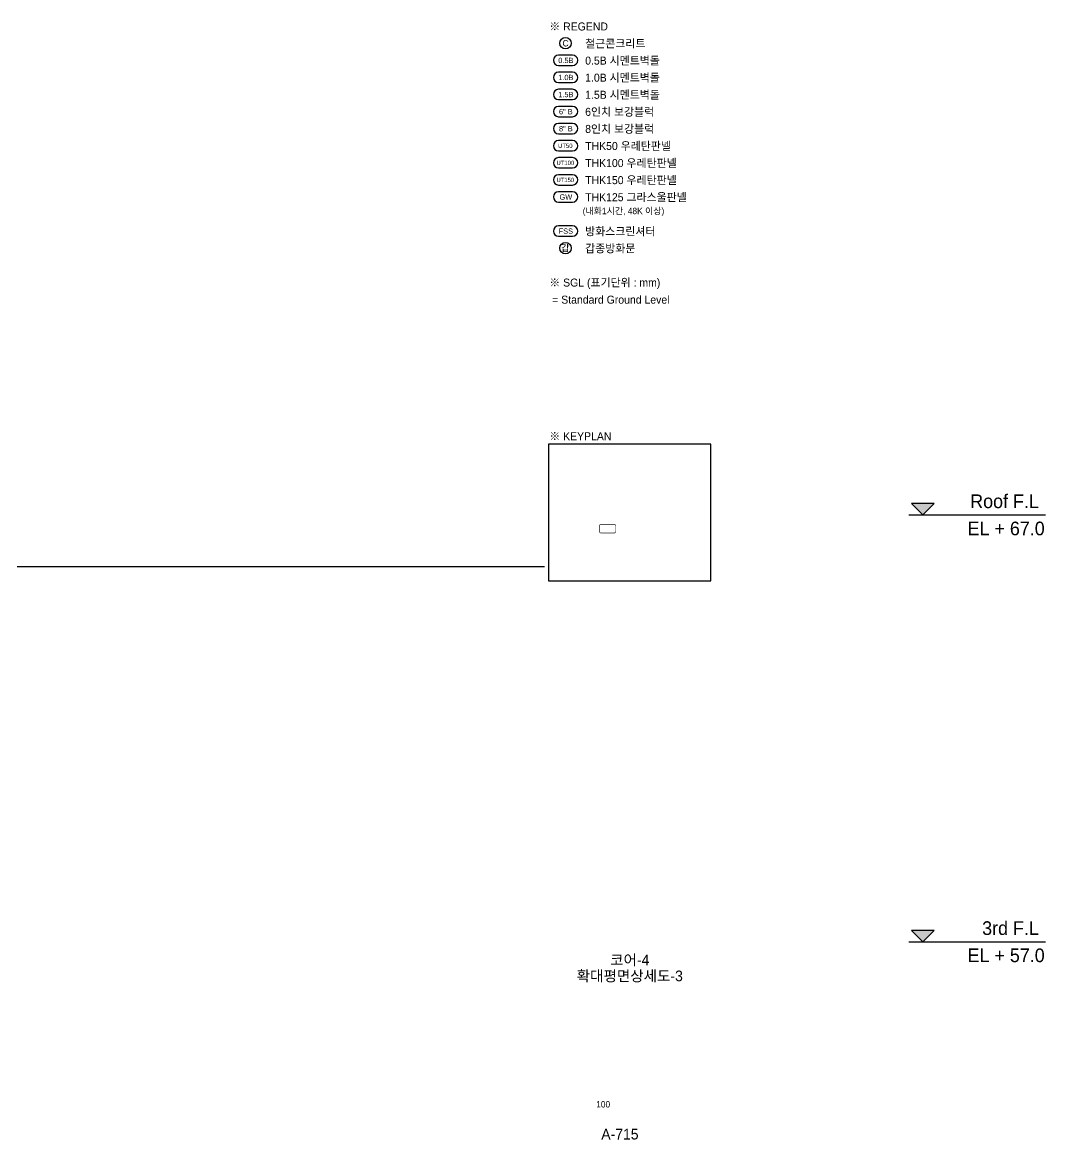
# Model space of a CAD drawing. Header units: millimetres. Extents: x 252711992 to 505989238, y 504776675 to 1009617600.
# Drawn here: x 253449963 to 253473934, y 504804919 to 504831094 of the extents above; entities that cross this region are included whole.
import ezdxf
from ezdxf.enums import TextEntityAlignment as Align

# ---------------------------------------------------------------- set-up
doc = ezdxf.new("R2010")
doc.units = ezdxf.units.MM
doc.linetypes.add('사무실2종$0$ACAD_ISO04W100', pattern=[30, 24, -3, 0, -3])
for name, color, linetype in [('4A.TEC FORM-TEXT', 3, 'Continuous'), ('4A.TEC TEXT', 7, 'Continuous'), ('4A.TEC TEXT 2', 3, 'Continuous'), ('4A.TEC 심볼', 7, 'Continuous'), ('㈜SE&C 심볼', 7, 'Continuous')]:
    doc.layers.add(name, color=color, linetype=linetype)
doc.layers.add('DEFPOINT', color=135, linetype='Continuous', plot=False)
doc.styles.add('ARTINT-A1.$0$돋움', font='')
doc.styles.add('나눔고딕', font='')
doc.styles.add('돋움', font='')
doc.styles.get('ARTINT-A1.$0$돋움').set_extended_font_data('Dotum')
doc.styles.get('나눔고딕').set_extended_font_data('Dotum')
doc.styles.get('돋움').set_extended_font_data('Dotum')

msp = doc.modelspace()

# ---------------------------------------------------------------- hatches: boundary and pattern name
at = {"layer": '㈜SE&C 심볼'}
for points in [[(253470792.11, 504819820.82), (253471058.97, 504819553.96), (253471325.83, 504819820.82)], [(253470792.11, 504809820.82), (253471058.97, 504809553.96), (253471325.83, 504809820.82)]]:
    msp.add_hatch(color=256, dxfattribs=at).paths.add_polyline_path(points)

# ---------------------------------------------------------------- linework, layer by layer
at = {"layer": '4A.TEC 심볼'}
for points in [[(253462852.08, 504830325.48), (253462522.86, 504830325.48, 1), (253462522.86, 504830083.07), (253462852.08, 504830083.07, 1)], [(253462852.08, 504829925.48), (253462522.86, 504829925.48, 1), (253462522.86, 504829683.07), (253462852.08, 504829683.07, 1)], [(253462852.08, 504829525.48), (253462522.86, 504829525.48, 1), (253462522.86, 504829283.07), (253462852.08, 504829283.07, 1)], [(253462852.08, 504829125.48), (253462522.86, 504829125.48, 1), (253462522.86, 504828883.07), (253462852.08, 504828883.07, 1)], [(253462852.08, 504828725.48), (253462522.86, 504828725.48, 1), (253462522.86, 504828483.07), (253462852.08, 504828483.07, 1)], [(253462852.08, 504828325.48), (253462522.86, 504828325.48, 1), (253462522.86, 504828083.07), (253462852.08, 504828083.07, 1)], [(253462852.08, 504827925.48), (253462522.86, 504827925.48, 1), (253462522.86, 504827683.07), (253462852.08, 504827683.07, 1)], [(253462852.08, 504827525.48), (253462522.86, 504827525.48, 1), (253462522.86, 504827283.07), (253462852.08, 504827283.07, 1)], [(253462852.08, 504827125.48), (253462522.86, 504827125.48, 1), (253462522.86, 504826883.07), (253462852.08, 504826883.07, 1)], [(253462852.08, 504826325.48), (253462522.86, 504826325.48, 1), (253462522.86, 504826083.07), (253462852.08, 504826083.07, 1)]]:
    msp.add_lwpolyline(points, format="xyb", close=True, dxfattribs=at)
for centre in [(253462687.47, 504830604.27), (253462687.47, 504825804.27)]:
    msp.add_circle(centre, 134.66, dxfattribs=at)
at = {"layer": 'DEFPOINT'}
msp.add_line((253462191.54, 504818337.29, 3333.33), (253425991.54, 504818337.29, 3333.33), dxfattribs=at)
at = {"layer": '㈜SE&C 심볼'}
for p, q in [((253470731.39, 504819553.96, -9096.99), (253473933.68, 504819553.96, -9096.99)), ((253470731.39, 504809553.96, -9096.99), (253473933.68, 504809553.96, -9096.99))]:
    msp.add_line(p, q, dxfattribs=at)
at = {"layer": '㈜SE&C 심볼', "elevation": -23779.46}
for points in [[(253471058.97, 504819553.96), (253471325.83, 504819820.82), (253470792.11, 504819820.82), (253471058.97, 504819553.96)], [(253471058.97, 504809553.96), (253471325.83, 504809820.82), (253470792.11, 504809820.82), (253471058.97, 504809553.96)]]:
    msp.add_lwpolyline(points, dxfattribs=at)

# ---------------------------------------------------------------- texts
at = {"layer": '4A.TEC FORM-TEXT', "style": '돋움'}
msp.add_text('A-715', height=250, dxfattribs=at).set_placement((253463961, 504804922.22, 3333.33), align=Align.CENTER)
at = {"layer": '4A.TEC TEXT', "style": '돋움'}
for s, p in [('C', (253462687.47, 504830604.27)), ('갑', (253462681.23, 504825806.22))]:
    msp.add_text(s, height=150, dxfattribs=at).set_placement(p, align=Align.MIDDLE_CENTER)
for s, height, p in [('0.5B', 125, (253462694.35, 504830202.35)), ('1.0B', 125, (253462694.35, 504829802.35)), ('1.5B', 125, (253462694.35, 504829402.35)), ('6" B', 125, (253462694.35, 504829002.35)), ('8" B', 125, (253462694.35, 504828602.35)), ('UT50', 100, (253462682.46, 504828202.35)), ('UT100', 100, (253462682.46, 504827802.35)), ('UT150', 100, (253462682.46, 504827402.35)), ('GW', 125, (253462694.35, 504827002.35)), ('FSS', 125, (253462694.35, 504826202.35))]:
    msp.add_text(s, height=height, dxfattribs=at).set_placement(p, align=Align.MIDDLE)
at = {"layer": '4A.TEC TEXT 2', "color": 3, "style": '나눔고딕'}
for s, height, p in [('※ REGEND', 187.5, (253462306.79, 504830847.49)), ('철근콘크리트', 187.5, (253463146.74, 504830447.5)), ('0.5B 시멘트벽돌', 187.5, (253463146.74, 504830047.51)), ('1.0B 시멘트벽돌', 187.5, (253463146.74, 504829647.51)), ('1.5B 시멘트벽돌', 187.5, (253463146.74, 504829247.51)), ('6인치 보강블럭', 187.5, (253463146.74, 504828847.51)), ('8인치 보강블럭', 187.5, (253463146.74, 504828447.51)), ('THK50 우레탄판넬', 187.5, (253463146.74, 504828047.51)), ('THK100 우레탄판넬', 187.5, (253463146.74, 504827647.51)), ('THK150 우레탄판넬', 187.5, (253463146.74, 504827247.51)), ('THK125 그라스울판넬', 187.5, (253463146.74, 504826847.51)), ('(내화1시간, 48K 이상)', 150, (253463088.64, 504826555.15)), ('방화스크린셔터', 187.5, (253463146.74, 504826047.51)), ('갑종방화문', 187.5, (253463146.74, 504825647.51)), ('※ SGL (표기단위 : mm)', 187.5, (253462306.79, 504824847.49)), (' = Standard Ground Level', 187.5, (253462306.79, 504824447.49)), ('※ KEYPLAN', 187.5, (253462306.79, 504821247.49))]:
    msp.add_text(s, height=height, dxfattribs=at).set_placement(p, align=Align.BOTTOM_LEFT)
at = {"layer": '4A.TEC TEXT 2', "style": '나눔고딕'}
for s, height, p in [('코어-4', 250, (253464191.89, 504809003.72, 3333.33)), ('확대평면상세도-3', 250, (253464191.89, 504808629.83, 3333.33)), ('100', 150, (253463569.02, 504805672.21, 3333.33))]:
    msp.add_text(s, height=height, dxfattribs=at).set_placement(p, align=Align.CENTER)
at = {"layer": '㈜SE&C 심볼', "style": 'ARTINT-A1.$0$돋움'}
for s, p in [('Roof F.L', (253473773.56, 504819714.07, -9096.99)), ('EL + 67.0', (253473911.25, 504819076.9, -9096.99)), ('3rd F.L', (253473773.56, 504809714.07, -9096.99)), ('EL + 57.0', (253473911.25, 504809076.9, -9096.99))]:
    msp.add_text(s, height=320.229, dxfattribs=at).set_placement(p, align=Align.RIGHT)

# ---------------------------------------------------------------- next in the draw order: wipeouts: each hides what was drawn before it
msp.add_wipeout([(253462291.54, 504821212.29), (253466091.54, 504821212.29), (253466091.54, 504818012.29), (253462291.54, 504818012.29)]).translate(0, 0, 3333.33).dxf.layer = 'DEFPOINT'

# ---------------------------------------------------------------- next in the draw order: linework, layer by layer
at = {"elevation": 3333.33}
msp.add_lwpolyline([(253462291.54, 504818012.29), (253466091.54, 504818012.29), (253466091.54, 504821212.29), (253462291.54, 504821212.29)], close=True, dxfattribs=at)
at = {"color": 10, "linetype": '사무실2종$0$ACAD_ISO04W100', "ltscale": 3, "const_width": 15}
msp.add_lwpolyline([(253463516.37, 504819130.53), (253463827.06, 504819130.53, 0.41421356), (253463857.06, 504819160.53), (253463857.06, 504819303.25, 0.41421356), (253463827.06, 504819333.25), (253463516.37, 504819333.25, 0.41421356), (253463486.37, 504819303.25), (253463486.37, 504819160.53, 0.41421356)], format="xyb", close=True, dxfattribs=at)

doc.saveas('drawing.dxf')
